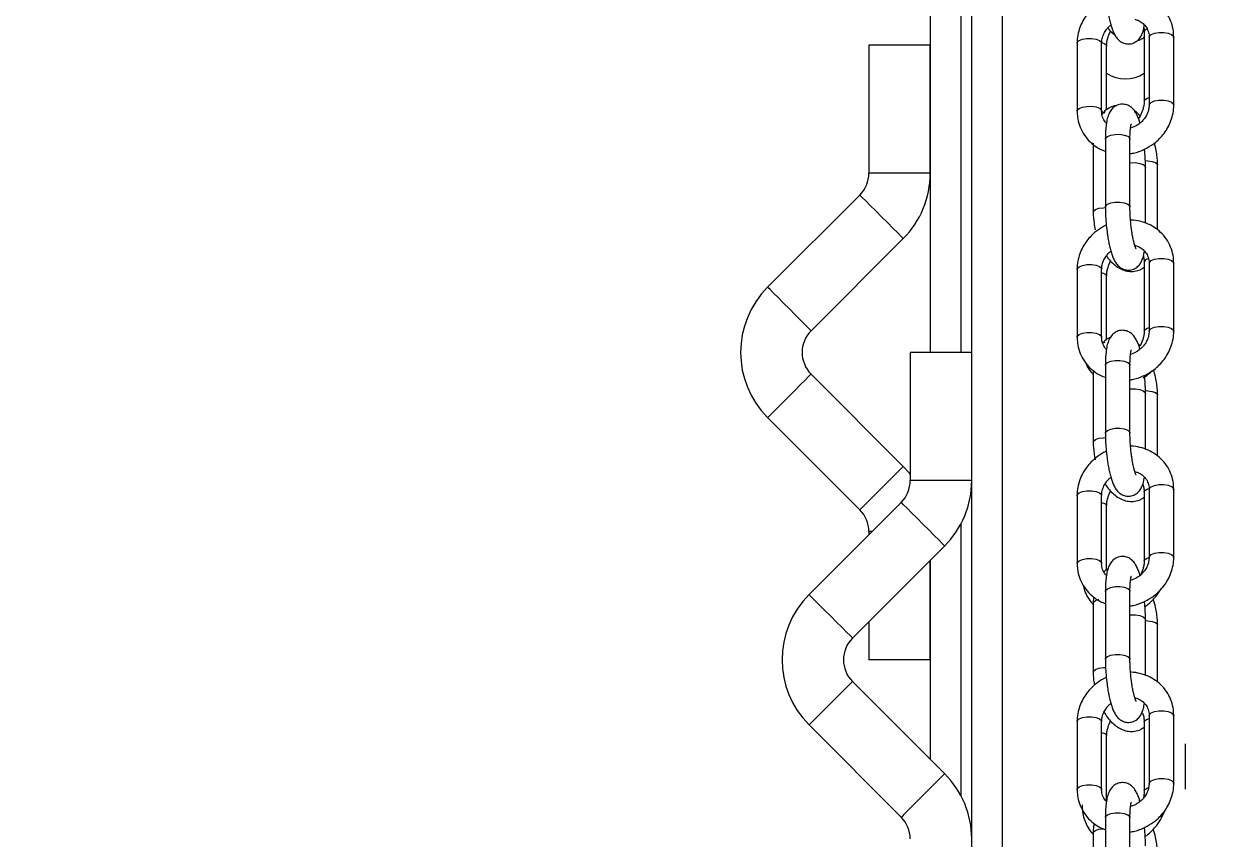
# Model space of a CAD drawing. Header units: millimetres. Extents: x -11024 to 8278, y -7837 to 5770.
# Drawn here: x -3608.6 to -3412.6, y 34 to 166.6 of the extents above; entities that cross this region are included whole.
import ezdxf

# ---------------------------------------------------------------- set-up
doc = ezdxf.new("R2010")
doc.units = ezdxf.units.MM
for name, color, linetype in [('DIKOM_ОБЪЕКТ', 7, 'Continuous'), ('DIKOM_РАЗМЕР_ЗОНА', 7, 'Continuous'), ('DIKOM_РАЗМЕР_ОБЪЕКТА', 7, 'Continuous')]:
    doc.layers.add(name, color=color, linetype=linetype)
doc.styles.add('style1', font='arial.ttf', dxfattribs={"width": 0.8})
doc.dimstyles.new('1-50', dxfattribs={"dimtxt": 300, "dimasz": 200, "dimexe": 100, "dimexo": 0, "dimgap": 100, "dimtad": 1, "dimtxsty": 'style1', "dimcen": 200, "dimclrd": 7, "dimclre": 7, "dimclrt": 7, "dimadec": 1, "dimazin": 2, "dimtfac": 1, "dimtmove": 0, "dimatfit": 2, "dimfxl": 0, "dimlwd": 25, "dimlwe": 18, "dimarcsym": 0})

# ---------------------------------------------------------------- blocks, each defined once
blk = doc.blocks.new('*D9')
at = {"layer": 'Defpoints', "color": 0, "transparency": 16777216}
for p in [(3740.68, 3707.51), (-8191.56, -3797.25), (-1076.12, -3797.25)]:
    blk.add_point(p, dxfattribs=at)
at = {"layer": 'DIKOM_РАЗМЕР_ОБЪЕКТА', "color": 7, "lineweight": 18, "transparency": 16777216}
for p, q in [((3740.68, 3707.51), (-8291.56, 3707.51)), ((-1076.12, -3797.25), (-8291.56, -3797.25))]:
    blk.add_line(p, q, dxfattribs=at)
at = {"layer": 'DIKOM_РАЗМЕР_ОБЪЕКТА', "color": 7, "lineweight": 25, "transparency": 16777216}
blk.add_line((-8191.56, 3507.51), (-8191.56, -3597.25), dxfattribs=at)
at = {"layer": 'DIKOM_РАЗМЕР_ОБЪЕКТА', "color": 7, "transparency": 16777216}
for points in [[(-8224.9, 3507.51), (-8158.23, 3507.51), (-8191.56, 3707.51)], [(-8224.9, -3597.25), (-8158.23, -3597.25), (-8191.56, -3797.25)]]:
    blk.add_solid(points, dxfattribs=at)
at = {"layer": 'DIKOM_РАЗМЕР_ОБЪЕКТА', "color": 7, "transparency": 16777216, "insert": (-8444.74, -44.87), "char_height": 300, "attachment_point": 5, "rotation": 90, "style": 'style1'}
blk.add_mtext('7500', dxfattribs=at)
blk = doc.blocks.new('*D11')
at = {"layer": 'Defpoints', "color": 0, "transparency": 16777216}
for p in [(3316.13, 5770.14), (-10574.15, -5797.25), (-1580.09, -5797.25)]:
    blk.add_point(p, dxfattribs=at)
at = {"layer": 'DIKOM_РАЗМЕР_ЗОНА', "color": 7, "lineweight": 18, "transparency": 16777216}
for p, q in [((3316.13, 5770.14), (-10674.15, 5770.14)), ((-1580.09, -5797.25), (-10674.15, -5797.25))]:
    blk.add_line(p, q, dxfattribs=at)
at = {"layer": 'DIKOM_РАЗМЕР_ЗОНА', "color": 7, "lineweight": 25, "transparency": 16777216}
blk.add_line((-10574.15, 5570.14), (-10574.15, -5597.25), dxfattribs=at)
at = {"layer": 'DIKOM_РАЗМЕР_ЗОНА', "color": 7, "transparency": 16777216}
for points in [[(-10607.49, 5570.14), (-10540.82, 5570.14), (-10574.15, 5770.14)], [(-10607.49, -5597.25), (-10540.82, -5597.25), (-10574.15, -5797.25)]]:
    blk.add_solid(points, dxfattribs=at)
at = {"layer": 'DIKOM_РАЗМЕР_ЗОНА', "color": 7, "transparency": 16777216, "insert": (-10827.33, -172.99), "char_height": 300, "attachment_point": 5, "rotation": 90, "style": 'style1'}
blk.add_mtext('11500', dxfattribs=at)

msp = doc.modelspace()

# ---------------------------------------------------------------- linework, layer by layer
at = {"layer": 'DIKOM_ОБЪЕКТ', "color": 7, "linetype": 'Continuous', "lineweight": 15}
for p, q in [((-3456.184, 113.171), (-3456.184, 1863.171)), ((-3454.452, -1736.829), (-3454.452, 1463.171)), ((-3449.452, -1736.829), (-3449.452, 1463.171)), ((-3461.184, 113.171), (-3461.184, 521.349)), ((-3426.399, 165.301), (-3426.399, 154.078)), ((-3471.19, 163.171), (-3471.19, 142.313)), ((-3466.19, 163.171), (-3471.19, 163.171)), ((-3461.19, 163.171), (-3466.19, 163.171)), ((-3461.19, 142.313), (-3461.19, 163.171)), ((-3437.318, 163.471), (-3437.318, 152.436)), ((-3433.318, 152.436), (-3433.318, 163.471)), ((-3432.505, 152.639), (-3432.505, 163.012)), ((-3425.586, 164.461), (-3425.586, 153.425)), ((-3421.63, 164.626), (-3421.585, 164.461)), ((-3421.585, 153.425), (-3421.585, 164.461)), ((-3433.362, 152.601), (-3433.318, 152.438)), ((-3433.298, 152.353), (-3432.821, 152.17)), ((-3427.066, 151.614), (-3427.335, 151.228)), ((-3427.822, 149.952), (-3428.62, 149.636)), ((-3434.935, 147.277), (-3434.687, 147.026)), ((-3434.687, 147.238), (-3434.687, 136.015)), ((-3432.712, 147.877), (-3432.712, 136.841)), ((-3428.712, 136.841), (-3428.712, 147.877)), ((-3426.191, 134.203), (-3426.191, 143.27)), ((-3424.217, 133.089), (-3424.217, 143.662)), ((-3466.19, 142.313), (-3471.19, 142.313)), ((-3461.19, 142.313), (-3466.19, 142.313)), ((-3472.654, 138.777), (-3487.654, 123.777)), ((-3432.556, 133.863), (-3433.001, 133.667)), ((-3480.583, 116.706), (-3465.583, 131.706)), ((-3426.399, 127.889), (-3426.399, 116.666)), ((-3425.586, 127.675), (-3425.586, 116.639)), ((-3421.63, 127.84), (-3421.585, 127.675)), ((-3421.585, 116.639), (-3421.585, 127.675)), ((-3437.318, 126.685), (-3437.318, 115.649)), ((-3433.318, 115.649), (-3433.318, 126.685)), ((-3432.505, 115.227), (-3432.505, 125.6)), ((-3433.362, 115.814), (-3433.318, 115.651)), ((-3433.197, 114.912), (-3432.821, 114.758)), ((-3464.457, 113.171), (-3464.457, 92.313)), ((-3459.458, 113.171), (-3464.457, 113.171)), ((-3454.458, 113.171), (-3459.458, 113.171)), ((-3454.458, 92.313), (-3454.458, 113.171)), ((-3427.822, 113.166), (-3428.62, 112.849)), ((-3434.687, 109.827), (-3434.687, 98.603)), ((-3434.668, 110.218), (-3434.686, 109.827)), ((-3432.712, 111.09), (-3432.712, 100.054)), ((-3428.712, 100.054), (-3428.712, 111.09)), ((-3465.583, 94.635), (-3480.583, 109.635)), ((-3426.191, 97.416), (-3426.191, 106.483)), ((-3424.217, 96.303), (-3424.217, 106.25)), ((-3487.654, 102.564), (-3472.654, 87.564)), ((-3432.556, 97.077), (-3433.001, 96.88)), ((-3459.458, 92.313), (-3464.457, 92.313)), ((-3454.458, 92.313), (-3459.458, 92.313)), ((-3426.399, 90.477), (-3426.399, 79.254)), ((-3425.586, 90.888), (-3425.586, 79.852)), ((-3421.63, 91.053), (-3421.585, 90.888)), ((-3421.585, 79.852), (-3421.585, 90.888)), ((-3465.922, 88.777), (-3480.922, 73.777)), ((-3437.318, 89.898), (-3437.318, 78.862)), ((-3433.318, 78.862), (-3433.318, 89.898)), ((-3432.505, 77.815), (-3432.505, 88.188)), ((-3456.184, 41.015), (-3456.184, 85.326)), ((-3471.19, 84.028), (-3471.19, 83.51)), ((-3470.671, 84.028), (-3471.19, 84.028)), ((-3473.851, 66.706), (-3458.851, 81.706)), ((-3461.19, 63.171), (-3461.19, 79.367)), ((-3461.184, 46.968), (-3461.184, 79.373)), ((-3433.362, 79.027), (-3433.318, 78.865)), ((-3427.822, 76.379), (-3428.62, 76.062)), ((-3434.64, 73.407), (-3434.686, 72.415)), ((-3432.712, 74.303), (-3432.712, 63.267)), ((-3428.712, 63.267), (-3428.712, 74.303)), ((-3434.687, 72.415), (-3434.687, 61.191)), ((-3471.19, 69.367), (-3471.19, 63.171)), ((-3426.191, 60.63), (-3426.191, 69.696)), ((-3424.217, 59.516), (-3424.217, 68.838)), ((-3466.19, 63.171), (-3471.19, 63.171)), ((-3461.19, 63.171), (-3466.19, 63.171)), ((-3458.851, 44.635), (-3473.851, 59.635)), ((-3432.556, 60.29), (-3433.001, 60.094)), ((-3437.318, 53.111), (-3437.318, 42.075)), ((-3433.318, 42.075), (-3433.318, 53.111)), ((-3426.399, 53.065), (-3426.399, 41.842)), ((-3425.586, 54.101), (-3425.586, 43.065)), ((-3421.63, 54.266), (-3421.585, 54.101)), ((-3421.585, 43.065), (-3421.585, 54.101)), ((-3480.922, 52.564), (-3465.922, 37.564)), ((-3432.505, 40.403), (-3432.505, 50.776)), ((-3419.673, 42.133), (-3419.673, 49.512)), ((-3433.362, 42.24), (-3433.318, 42.078)), ((-3432.479, 40.42), (-3432.707, 40.273)), ((-3427.822, 39.592), (-3428.62, 39.276)), ((-3432.712, 37.517), (-3432.712, 26.481)), ((-3428.712, 26.481), (-3428.712, 37.517)), ((-3423.565, 37.443), (-3423.011, 38.694)), ((-3433.765, 35.599), (-3433.131, 35.693)), ((-3434.687, 35.003), (-3434.687, 23.779))]:
    msp.add_line(p, q, dxfattribs=at)
at = {"layer": 'DIKOM_ОБЪЕКТ', "color": 7, "linetype": 'Continuous', "lineweight": 15, "flags": 128}
for points in [[(-3425.586, 164.461), (-3425.553, 164.603), (-3425.265, 164.888), (-3424.722, 165.108), (-3424.006, 165.229), (-3423.226, 165.234), (-3422.5, 165.121), (-3421.94, 164.908), (-3421.63, 164.626)], [(-3437.318, 163.471), (-3437.285, 163.613), (-3436.998, 163.898), (-3436.454, 164.118), (-3435.738, 164.239), (-3434.958, 164.244), (-3434.232, 164.131), (-3433.672, 163.918), (-3433.362, 163.636), (-3433.318, 163.471)], [(-3433.292, 163.574), (-3432.821, 163.393), (-3432.536, 163.136), (-3432.505, 163.018)], [(-3437.318, 152.437), (-3437.285, 152.577), (-3436.998, 152.862), (-3436.454, 153.082), (-3435.738, 153.203), (-3434.958, 153.208), (-3434.232, 153.095), (-3433.672, 152.882), (-3433.362, 152.601)], [(-3426.399, 154.072), (-3426.352, 154.229), (-3426.04, 154.482), (-3425.586, 154.647)], [(-3425.586, 153.423), (-3425.553, 153.567), (-3425.265, 153.852), (-3424.722, 154.072), (-3424.006, 154.193), (-3423.226, 154.198), (-3422.5, 154.085), (-3421.94, 153.872), (-3421.63, 153.59), (-3421.585, 153.424)], [(-3432.712, 147.877), (-3432.679, 148.018), (-3432.392, 148.303), (-3431.849, 148.523), (-3431.132, 148.645)], [(-3431.132, 148.645), (-3430.352, 148.649), (-3429.627, 148.536), (-3429.066, 148.323), (-3428.757, 148.042), (-3428.712, 147.877)], [(-3428.712, 144.028), (-3428.612, 144.037), (-3427.831, 144.042), (-3427.106, 143.929), (-3426.545, 143.716), (-3426.236, 143.435), (-3426.191, 143.275)], [(-3426.212, 144.37), (-3425.788, 144.354), (-3425.073, 144.243), (-3424.532, 144.044), (-3424.248, 143.787), (-3424.217, 143.663)], [(-3469.118, 135.242), (-3470.073, 136.196), (-3470.956, 137.079), (-3471.702, 137.826), (-3472.258, 138.381), (-3472.58, 138.703), (-3472.654, 138.777)], [(-3432.712, 136.836), (-3432.679, 136.982), (-3432.392, 137.267), (-3431.849, 137.487), (-3431.132, 137.609), (-3430.352, 137.613), (-3429.627, 137.5), (-3429.066, 137.287), (-3428.757, 137.006), (-3428.712, 136.835)], [(-3465.583, 131.706), (-3465.657, 131.78), (-3465.979, 132.103), (-3466.535, 132.658), (-3467.282, 133.405), (-3468.165, 134.288), (-3469.118, 135.242)], [(-3434.687, 136.014), (-3434.64, 136.167), (-3434.328, 136.42), (-3433.765, 136.611), (-3433.039, 136.712), (-3432.708, 136.723)], [(-3437.318, 126.685), (-3437.285, 126.826), (-3436.998, 127.111), (-3436.454, 127.331), (-3435.738, 127.453), (-3434.958, 127.457), (-3434.232, 127.344), (-3433.672, 127.131), (-3433.362, 126.85), (-3433.318, 126.685)], [(-3425.586, 127.675), (-3425.553, 127.816), (-3425.265, 128.101), (-3424.722, 128.321), (-3424.006, 128.443), (-3423.226, 128.447), (-3422.5, 128.334), (-3421.94, 128.121), (-3421.63, 127.84)], [(-3433.318, 126.169), (-3432.821, 125.981), (-3432.536, 125.724), (-3432.505, 125.606)], [(-3484.119, 120.242), (-3485.072, 121.196), (-3485.956, 122.079), (-3486.702, 122.826), (-3487.258, 123.381), (-3487.58, 123.703), (-3487.654, 123.777)], [(-3480.583, 116.706), (-3480.657, 116.78), (-3480.979, 117.103), (-3481.535, 117.658), (-3482.282, 118.405), (-3483.165, 119.288), (-3484.119, 120.242)], [(-3437.318, 115.65), (-3437.285, 115.79), (-3436.998, 116.075), (-3436.454, 116.295), (-3435.738, 116.417), (-3434.958, 116.421), (-3434.232, 116.308), (-3433.672, 116.095), (-3433.362, 115.814)], [(-3426.399, 116.66), (-3426.352, 116.817), (-3426.04, 117.07), (-3425.586, 117.235)], [(-3425.586, 116.636), (-3425.553, 116.78), (-3425.265, 117.065), (-3424.722, 117.285), (-3424.006, 117.407), (-3423.226, 117.411), (-3422.5, 117.298), (-3421.94, 117.085), (-3421.63, 116.804), (-3421.585, 116.637)], [(-3432.712, 111.09), (-3432.679, 111.231), (-3432.392, 111.516), (-3431.849, 111.736), (-3431.132, 111.858)], [(-3431.132, 111.858), (-3430.352, 111.863), (-3429.627, 111.75), (-3429.066, 111.536), (-3428.757, 111.255), (-3428.712, 111.09)], [(-3434.687, 109.827), (-3434.64, 109.978), (-3434.539, 110.094)], [(-3480.583, 109.635), (-3480.657, 109.561), (-3480.979, 109.239), (-3481.535, 108.683), (-3482.282, 107.937), (-3483.165, 107.053), (-3484.119, 106.1)], [(-3484.119, 106.1), (-3485.072, 105.146), (-3485.956, 104.263), (-3486.702, 103.516), (-3487.258, 102.96), (-3487.58, 102.638), (-3487.654, 102.564)], [(-3428.712, 107.241), (-3428.612, 107.251), (-3427.831, 107.255), (-3427.106, 107.142), (-3426.545, 106.929), (-3426.236, 106.648), (-3426.191, 106.488)], [(-3426.194, 106.958), (-3425.788, 106.942), (-3425.073, 106.831), (-3424.532, 106.632), (-3424.248, 106.375), (-3424.217, 106.251)], [(-3432.712, 100.049), (-3432.679, 100.195), (-3432.392, 100.48), (-3431.849, 100.7), (-3431.132, 100.822), (-3430.352, 100.827), (-3429.627, 100.714), (-3429.066, 100.5), (-3428.757, 100.219), (-3428.712, 100.048)], [(-3434.687, 98.603), (-3434.64, 98.755), (-3434.328, 99.008), (-3433.765, 99.199), (-3433.039, 99.3), (-3432.697, 99.311)], [(-3465.583, 94.635), (-3465.657, 94.561), (-3465.979, 94.239), (-3466.535, 93.683), (-3467.282, 92.937), (-3468.165, 92.054), (-3469.118, 91.1)], [(-3464.457, 93.375), (-3464.595, 93.544), (-3465.583, 94.635)], [(-3469.118, 91.1), (-3470.073, 90.146), (-3470.956, 89.263), (-3471.702, 88.516), (-3472.258, 87.96), (-3472.58, 87.638), (-3472.654, 87.564)], [(-3437.318, 89.898), (-3437.285, 90.039), (-3436.998, 90.324), (-3436.454, 90.544), (-3435.738, 90.666), (-3434.958, 90.671), (-3434.232, 90.558), (-3433.672, 90.344), (-3433.362, 90.063), (-3433.318, 89.898)], [(-3426.399, 90.477), (-3426.352, 90.629), (-3426.04, 90.882), (-3425.688, 91.018)], [(-3425.586, 90.888), (-3425.553, 91.03), (-3425.265, 91.314), (-3424.722, 91.534), (-3424.006, 91.656), (-3423.226, 91.661), (-3422.5, 91.548), (-3421.94, 91.334), (-3421.63, 91.053)], [(-3462.386, 85.242), (-3463.34, 86.196), (-3464.224, 87.079), (-3464.97, 87.826), (-3465.525, 88.381), (-3465.848, 88.703), (-3465.922, 88.777)], [(-3433.318, 88.757), (-3432.821, 88.569), (-3432.536, 88.312), (-3432.505, 88.194)], [(-3458.851, 81.706), (-3458.925, 81.78), (-3459.247, 82.103), (-3459.802, 82.658), (-3460.55, 83.405), (-3461.433, 84.288), (-3462.386, 85.242)], [(-3425.586, 79.85), (-3425.553, 79.993), (-3425.265, 80.278), (-3424.722, 80.498), (-3424.006, 80.62), (-3423.226, 80.625), (-3422.5, 80.512), (-3421.94, 80.298), (-3421.63, 80.017), (-3421.585, 79.85)], [(-3437.318, 78.864), (-3437.285, 79.004), (-3436.998, 79.288), (-3436.454, 79.508), (-3435.738, 79.63), (-3434.958, 79.635), (-3434.232, 79.522), (-3433.672, 79.308), (-3433.362, 79.027)], [(-3426.399, 79.248), (-3426.352, 79.405), (-3426.04, 79.658), (-3425.627, 79.812)], [(-3432.712, 74.303), (-3432.679, 74.445), (-3432.392, 74.73), (-3431.849, 74.95), (-3431.132, 75.071)], [(-3431.132, 75.071), (-3430.352, 75.076), (-3429.627, 74.963), (-3429.066, 74.75), (-3428.757, 74.468), (-3428.712, 74.303)], [(-3477.386, 70.242), (-3478.34, 71.196), (-3479.224, 72.079), (-3479.97, 72.826), (-3480.526, 73.381), (-3480.848, 73.703), (-3480.922, 73.777)], [(-3434.687, 72.415), (-3434.64, 72.566), (-3434.328, 72.819), (-3433.765, 73.011)], [(-3473.851, 66.706), (-3473.925, 66.78), (-3474.247, 67.103), (-3474.803, 67.658), (-3475.55, 68.405), (-3476.433, 69.288), (-3477.386, 70.242)], [(-3428.712, 70.454), (-3428.612, 70.464), (-3427.831, 70.469), (-3427.106, 70.356), (-3426.545, 70.142), (-3426.236, 69.861), (-3426.191, 69.701)], [(-3426.191, 69.546), (-3425.788, 69.53), (-3425.073, 69.419), (-3424.532, 69.22), (-3424.248, 68.963), (-3424.217, 68.839)], [(-3432.712, 63.262), (-3432.679, 63.409), (-3432.392, 63.694), (-3431.849, 63.914), (-3431.132, 64.035), (-3430.352, 64.04), (-3429.627, 63.927), (-3429.066, 63.714), (-3428.757, 63.432), (-3428.712, 63.261)], [(-3434.687, 61.191), (-3434.64, 61.343), (-3434.328, 61.596), (-3433.765, 61.787), (-3433.039, 61.888), (-3432.673, 61.899)], [(-3473.851, 59.635), (-3473.925, 59.561), (-3474.247, 59.239), (-3474.803, 58.683), (-3475.55, 57.937), (-3476.433, 57.053), (-3477.386, 56.1)], [(-3477.386, 56.1), (-3478.34, 55.146), (-3479.224, 54.263), (-3479.97, 53.516), (-3480.526, 52.96), (-3480.848, 52.638), (-3480.922, 52.564)], [(-3437.318, 53.111), (-3437.285, 53.253), (-3436.998, 53.538), (-3436.454, 53.758), (-3435.738, 53.879), (-3434.958, 53.884), (-3434.232, 53.771), (-3433.672, 53.558), (-3433.362, 53.276), (-3433.318, 53.111)], [(-3426.399, 53.065), (-3426.352, 53.217), (-3426.04, 53.47), (-3425.586, 53.635)], [(-3425.586, 54.101), (-3425.553, 54.243), (-3425.265, 54.528), (-3424.722, 54.748), (-3424.006, 54.869), (-3423.226, 54.874), (-3422.5, 54.761), (-3421.94, 54.548), (-3421.63, 54.266)], [(-3433.318, 51.345), (-3432.821, 51.157), (-3432.536, 50.9), (-3432.505, 50.782)], [(-3458.851, 44.635), (-3458.925, 44.561), (-3459.247, 44.239), (-3459.802, 43.683), (-3460.55, 42.937), (-3461.433, 42.053), (-3462.386, 41.1)], [(-3425.586, 43.063), (-3425.553, 43.207), (-3425.265, 43.492), (-3424.722, 43.712), (-3424.006, 43.833), (-3423.226, 43.838), (-3422.5, 43.725), (-3421.94, 43.512), (-3421.63, 43.23), (-3421.585, 43.064)], [(-3437.318, 42.077), (-3437.285, 42.217), (-3436.998, 42.502), (-3436.454, 42.722), (-3435.738, 42.843), (-3434.958, 42.848), (-3434.232, 42.735), (-3433.672, 42.522), (-3433.362, 42.24)], [(-3426.399, 41.836), (-3426.352, 41.993), (-3426.04, 42.246), (-3425.692, 42.382)], [(-3462.386, 41.1), (-3463.34, 40.146), (-3464.224, 39.263), (-3464.97, 38.516), (-3465.525, 37.96), (-3465.848, 37.638), (-3465.922, 37.564)], [(-3432.712, 37.517), (-3432.679, 37.658), (-3432.392, 37.943), (-3431.849, 38.163), (-3431.132, 38.285)], [(-3431.132, 38.285), (-3430.352, 38.289), (-3429.627, 38.176), (-3429.066, 37.963), (-3428.757, 37.682), (-3428.712, 37.517)], [(-3434.687, 35.003), (-3434.64, 35.154), (-3434.328, 35.407), (-3433.765, 35.599)]]:
    msp.add_lwpolyline(points, dxfattribs=at)
at = {"layer": 'DIKOM_ОБЪЕКТ', "color": 7, "linetype": 'Continuous', "lineweight": 15}
for centre, radius, start, end in [((-3425.749, 165.104), 0.679, 104.39796, 163.09272), ((-3429.452, 163.171), 5.5, 236.28212, 303.71791), ((-3476.19, 142.313), 5, 315, 0), ((-3476.19, 142.313), 15, 315, 0), ((-3425.652, 127.633), 0.789, 95.3616, 161.03351), ((-3477.048, 113.171), 15, 135, 225), ((-3477.048, 113.171), 5, 135, 225), ((-3469.458, 92.313), 5, 315, 0), ((-3469.458, 92.313), 15, 315, 0), ((-3476.19, 84.029), 5, 0, 45), ((-3470.315, 63.171), 15, 135, 225), ((-3470.315, 63.171), 5, 135, 225), ((-3469.458, 34.029), 15, 0, 45), ((-3469.458, 34.029), 5, 0, 45)]:
    msp.add_arc(centre, radius, start, end, dxfattribs=at)
for points, knots in [([(-3432.6, 171.058), (-3432.551, 170.558), (-3432.483, 169.861), (-3432.345, 168.885), (-3432.215, 168.112), (-3432.043, 167.272), (-3431.846, 166.491), (-3431.622, 165.774), (-3431.361, 165.121), (-3431.041, 164.531), (-3430.609, 163.995), (-3430.019, 163.565), (-3429.296, 163.323), (-3428.465, 163.345), (-3427.693, 163.684), (-3427.113, 164.245), (-3426.734, 164.912), (-3426.501, 165.601), (-3426.409, 166.169), (-3426.366, 166.434)], [0, 0, 0, 0, 0.0879977, 0.1224303, 0.1786341, 0.2348391, 0.2933641, 0.3526819, 0.4131257, 0.4765369, 0.5359745, 0.5846895, 0.6342569, 0.6869887, 0.7442799, 0.7980937, 0.8583051, 0.9339601, 1, 1, 1, 1]), ([(-3421.61, 164.461), (-3421.613, 164.786), (-3421.621, 165.572), (-3421.938, 166.797), (-3422.539, 168.095), (-3423.415, 169.245), (-3424.504, 170.184), (-3425.732, 170.885), (-3427.068, 171.317), (-3428.049, 171.507), (-3428.568, 171.491), (-3428.62, 171.49)], [0, 0, 0, 0, 0.08852304, 0.21395955, 0.34439968, 0.48096997, 0.6088335, 0.73639018, 0.86286644, 0.98621491, 1, 1, 1, 1]), ([(-3433.001, 170.454), (-3433.457, 170.174), (-3434.102, 169.777), (-3434.937, 169.03), (-3435.592, 168.32), (-3436.249, 167.378), (-3436.792, 166.302), (-3437.159, 165.103), (-3437.335, 164.138), (-3437.301, 163.591), (-3437.293, 163.472)], [0, 0, 0, 0, 0.1826035, 0.2584526, 0.3839915, 0.514895, 0.6557635, 0.8035173, 0.9571772, 1, 1, 1, 1]), ([(-3427.922, 167.362), (-3427.744, 167.312), (-3427.3, 167.189), (-3426.692, 166.808), (-3426.108, 166.231), (-3425.728, 165.476), (-3425.557, 164.856), (-3425.595, 164.503), (-3425.599, 164.463)], [0, 0, 0, 0, 0.1251212, 0.3120697, 0.5169514, 0.7472212, 0.9711562, 1, 1, 1, 1]), ([(-3433.304, 163.47), (-3433.294, 163.718), (-3433.272, 164.23), (-3432.992, 164.991), (-3432.6, 165.633), (-3432.208, 166.106), (-3431.933, 166.333), (-3431.818, 166.428)], [0, 0, 0, 0, 0.2393857, 0.4939952, 0.7122347, 0.879425, 1, 1, 1, 1]), ([(-3432.491, 163.018), (-3432.496, 163.074), (-3432.515, 163.329), (-3432.44, 163.814), (-3432.264, 164.591), (-3432.005, 165.129), (-3431.838, 165.475)], [0, 0, 0, 0, 0.0743654, 0.3393346, 0.5753936, 1, 1, 1, 1]), ([(-3432.3, 165.965), (-3432.267, 165.918), (-3432.031, 165.583), (-3431.66, 165.184), (-3431.288, 164.901), (-3431.171, 164.812)], [0, 0, 0, 0, 0.10214794, 0.71823261, 1, 1, 1, 1]), ([(-3426.454, 165.958), (-3426.453, 165.954), (-3426.402, 165.767), (-3426.407, 165.529), (-3426.412, 165.295)], [0, 0, 0, 0, 0.0188819, 1, 1, 1, 1]), ([(-3427.504, 163.922), (-3427.319, 163.965), (-3426.912, 164.06), (-3426.58, 164.312), (-3426.399, 164.45)], [0, 0, 0, 0, 0.454669, 1, 1, 1, 1]), ([(-3430.873, 153.304), (-3430.898, 153.304), (-3431.268, 153.304), (-3431.951, 153.029), (-3432.741, 152.564), (-3433.103, 152.126), (-3433.247, 151.95)], [0, 0, 0, 0, 0.0266292, 0.394731, 0.7574137, 1, 1, 1, 1]), ([(-3427.085, 150.469), (-3427.15, 150.686), (-3427.29, 151.151), (-3427.543, 151.774), (-3427.862, 152.367), (-3428.293, 152.902), (-3428.885, 153.332), (-3429.607, 153.574), (-3430.438, 153.551), (-3431.21, 153.213), (-3431.791, 152.652), (-3432.171, 151.987), (-3432.418, 151.225), (-3432.585, 150.308), (-3432.678, 149.294), (-3432.711, 148.475), (-3432.71, 148.003), (-3432.709, 147.872)], [0, 0, 0, 0, 0.0596863, 0.1281255, 0.1999193, 0.2671955, 0.322352, 0.3784642, 0.4381804, 0.5030199, 0.5639807, 0.6321565, 0.7177841, 0.8128469, 0.8999134, 0.9722493, 1, 1, 1, 1]), ([(-3425.599, 153.427), (-3425.61, 153.179), (-3425.632, 152.666), (-3425.912, 151.907), (-3426.301, 151.262), (-3426.756, 150.733), (-3427.249, 150.297), (-3427.637, 150.064), (-3427.822, 149.952)], [0, 0, 0, 0, 0.1926444, 0.3976087, 0.5733152, 0.7079058, 0.8605759, 1, 1, 1, 1]), ([(-3426.412, 154.07), (-3426.408, 154.015), (-3426.388, 153.76), (-3426.463, 153.275), (-3426.64, 152.498), (-3426.899, 151.96), (-3427.066, 151.614)], [0, 0, 0, 0, 0.0740352, 0.3391397, 0.5752418, 1, 1, 1, 1]), ([(-3425.902, 146.443), (-3425.446, 146.723), (-3424.801, 147.12), (-3423.967, 147.867), (-3423.311, 148.577), (-3422.655, 149.519), (-3422.111, 150.595), (-3421.744, 151.794), (-3421.569, 152.759), (-3421.603, 153.306), (-3421.61, 153.425)], [0, 0, 0, 0, 0.1825912, 0.2584391, 0.3840226, 0.5149021, 0.6557684, 0.8035073, 0.9571649, 1, 1, 1, 1]), ([(-3437.293, 152.436), (-3437.29, 152.111), (-3437.282, 151.325), (-3436.965, 150.1), (-3436.364, 148.802), (-3435.489, 147.649), (-3434.395, 146.722), (-3433.457, 146.142), (-3432.859, 145.953), (-3432.712, 145.907)], [0, 0, 0, 0, 0.1138409, 0.2751527, 0.4428992, 0.6185596, 0.7829542, 0.9469862, 1, 1, 1, 1]), ([(-3432.538, 150.463), (-3432.607, 150.528), (-3432.896, 150.802), (-3433.166, 151.427), (-3433.347, 152.041), (-3433.309, 152.394), (-3433.304, 152.434)], [0, 0, 0, 0, 0.1293798, 0.5442258, 0.9478851, 1, 1, 1, 1]), ([(-3427.053, 151.643), (-3427.162, 151.768), (-3427.442, 152.089), (-3427.771, 152.324), (-3427.973, 152.468)], [0, 0, 0, 0, 0.3861862, 1, 1, 1, 1]), ([(-3428.709, 147.87), (-3428.71, 147.98), (-3428.712, 148.339), (-3428.689, 148.887), (-3428.647, 149.477), (-3428.584, 149.942), (-3428.526, 150.238), (-3428.478, 150.38), (-3428.486, 150.362), (-3428.488, 150.358)], [0, 0, 0, 0, 0.0828359, 0.2715013, 0.4610097, 0.6422647, 0.8099391, 0.9603857, 1, 1, 1, 1]), ([(-3424.217, 143.662), (-3424.217, 143.666), (-3424.206, 143.938), (-3424.242, 144.538), (-3424.342, 145.502), (-3424.496, 146.426), (-3424.674, 147.005), (-3424.741, 147.226)], [0, 0, 0, 0, 0.0033997, 0.2381806, 0.5016343, 0.8105244, 1, 1, 1, 1]), ([(-3428.712, 145.502), (-3428.528, 145.529), (-3428.035, 145.6), (-3427.076, 145.877), (-3426.347, 146.229), (-3425.902, 146.443)], [0, 0, 0, 0, 0.1880809, 0.5045153, 1, 1, 1, 1]), ([(-3426.194, 143.274), (-3426.194, 143.406), (-3426.192, 143.799), (-3426.221, 144.654), (-3426.267, 145.529), (-3426.332, 146.111), (-3426.348, 146.247)], [0, 0, 0, 0, 0.1403083, 0.4190234, 0.8643393, 1, 1, 1, 1]), ([(-3434.686, 136.016), (-3434.687, 136.012), (-3434.697, 135.738), (-3434.659, 135.14), (-3434.569, 134.173), (-3434.429, 133.487), (-3434.353, 133.116)], [0, 0, 0, 0, 0.0043826, 0.2939661, 0.6189359, 1, 1, 1, 1]), ([(-3432.709, 136.836), (-3432.71, 136.704), (-3432.711, 136.311), (-3432.685, 135.456), (-3432.632, 134.722), (-3432.6, 134.271)], [0, 0, 0, 0, 0.16232655, 0.48483075, 1, 1, 1, 1]), ([(-3428.614, 134.608), (-3428.645, 135.046), (-3428.689, 135.656), (-3428.71, 136.395), (-3428.709, 136.692), (-3428.709, 136.834)], [0, 0, 0, 0, 0.5711599, 0.7947963, 1, 1, 1, 1]), ([(-3433.001, 133.667), (-3433.457, 133.387), (-3434.102, 132.99), (-3434.937, 132.244), (-3435.592, 131.533), (-3436.249, 130.591), (-3436.792, 129.515), (-3437.16, 128.316), (-3437.335, 127.351), (-3437.301, 126.805), (-3437.293, 126.686)], [0, 0, 0, 0, 0.1825974, 0.2584471, 0.383987, 0.5148916, 0.6557732, 0.8035156, 0.9571769, 1, 1, 1, 1]), ([(-3432.6, 134.271), (-3432.551, 133.771), (-3432.483, 133.074), (-3432.345, 132.099), (-3432.215, 131.326), (-3432.043, 130.486), (-3431.846, 129.704), (-3431.622, 128.988), (-3431.361, 128.335), (-3431.041, 127.744), (-3430.609, 127.208), (-3430.019, 126.778), (-3429.296, 126.536), (-3428.465, 126.559), (-3427.693, 126.897), (-3427.113, 127.458), (-3426.734, 128.125), (-3426.501, 128.814), (-3426.409, 129.382), (-3426.366, 129.647)], [0, 0, 0, 0, 0.0879978, 0.1224305, 0.1786343, 0.2348528, 0.2933615, 0.3526793, 0.4131232, 0.4765385, 0.5359724, 0.5846875, 0.6342568, 0.6869888, 0.7442801, 0.7980902, 0.8583255, 0.9339553, 1, 1, 1, 1]), ([(-3421.61, 127.674), (-3421.613, 127.999), (-3421.621, 128.785), (-3421.938, 130.01), (-3422.539, 131.308), (-3423.415, 132.459), (-3424.504, 133.398), (-3425.732, 134.098), (-3427.068, 134.53), (-3428.049, 134.72), (-3428.568, 134.705), (-3428.62, 134.703)], [0, 0, 0, 0, 0.08852332, 0.21396023, 0.34440076, 0.48097149, 0.60883541, 0.73638761, 0.86286746, 0.98621486, 1, 1, 1, 1]), ([(-3427.696, 129.975), (-3427.694, 129.972), (-3427.671, 129.943), (-3427.752, 130.074), (-3427.857, 130.357), (-3428.016, 130.861), (-3428.177, 131.526), (-3428.319, 132.264), (-3428.432, 132.98), (-3428.533, 133.745), (-3428.586, 134.307), (-3428.614, 134.608)], [0, 0, 0, 0, 0.0096498, 0.116301, 0.2300425, 0.3520139, 0.5109192, 0.6414407, 0.744899, 0.8635201, 1, 1, 1, 1]), ([(-3433.304, 126.683), (-3433.294, 126.931), (-3433.272, 127.443), (-3432.993, 128.204), (-3432.6, 128.846), (-3432.208, 129.32), (-3431.933, 129.546), (-3431.818, 129.641)], [0, 0, 0, 0, 0.2393797, 0.4940097, 0.7122437, 0.8794299, 1, 1, 1, 1]), ([(-3427.922, 130.575), (-3427.744, 130.526), (-3427.3, 130.402), (-3426.692, 130.021), (-3426.108, 129.445), (-3425.728, 128.689), (-3425.557, 128.07), (-3425.595, 127.717), (-3425.599, 127.676)], [0, 0, 0, 0, 0.1251282, 0.3120676, 0.5169503, 0.7472213, 0.971176, 1, 1, 1, 1]), ([(-3432.544, 128.895), (-3432.431, 128.73), (-3432.119, 128.275), (-3431.522, 127.648), (-3430.753, 127.028), (-3429.887, 126.575), (-3428.939, 126.323), (-3427.935, 126.333), (-3427.045, 126.574), (-3426.582, 126.907), (-3426.399, 127.038)], [0, 0, 0, 0, 0.0753539, 0.2087032, 0.3456971, 0.4834374, 0.6204158, 0.7588216, 0.9046751, 1, 1, 1, 1]), ([(-3432.491, 125.606), (-3432.496, 125.662), (-3432.515, 125.916), (-3432.44, 126.402), (-3432.264, 127.179), (-3432.005, 127.717), (-3431.838, 128.063)], [0, 0, 0, 0, 0.074458, 0.339351, 0.5754041, 1, 1, 1, 1]), ([(-3426.53, 128.814), (-3426.5, 128.724), (-3426.412, 128.456), (-3426.412, 128.111), (-3426.412, 127.883)], [0, 0, 0, 0, 0.3358535, 1, 1, 1, 1]), ([(-3437.293, 115.65), (-3437.29, 115.324), (-3437.282, 114.538), (-3436.965, 113.313), (-3436.364, 112.016), (-3435.489, 110.862), (-3434.395, 109.936), (-3433.457, 109.356), (-3432.859, 109.167), (-3432.712, 109.12)], [0, 0, 0, 0, 0.1138409, 0.2751527, 0.4428992, 0.6185596, 0.7829542, 0.9469862, 1, 1, 1, 1]), ([(-3432.538, 113.677), (-3432.607, 113.742), (-3432.896, 114.015), (-3433.166, 114.641), (-3433.347, 115.254), (-3433.309, 115.607), (-3433.304, 115.647)], [0, 0, 0, 0, 0.1293798, 0.5442258, 0.9478851, 1, 1, 1, 1]), ([(-3427.085, 113.682), (-3427.15, 113.899), (-3427.29, 114.364), (-3427.543, 114.987), (-3427.862, 115.58), (-3428.293, 116.115), (-3428.885, 116.545), (-3429.607, 116.788), (-3430.438, 116.765), (-3431.21, 116.426), (-3431.791, 115.865), (-3432.171, 115.2), (-3432.418, 114.439), (-3432.585, 113.521), (-3432.678, 112.507), (-3432.711, 111.688), (-3432.71, 111.216), (-3432.709, 111.085)], [0, 0, 0, 0, 0.0596859, 0.1281197, 0.1999176, 0.2671934, 0.3223496, 0.3784614, 0.4381773, 0.5030164, 0.5639768, 0.6321522, 0.7177792, 0.8128469, 0.8999067, 0.9722421, 1, 1, 1, 1]), ([(-3425.599, 116.64), (-3425.61, 116.392), (-3425.632, 115.88), (-3425.912, 115.12), (-3426.301, 114.475), (-3426.756, 113.946), (-3427.249, 113.51), (-3427.637, 113.277), (-3427.822, 113.166)], [0, 0, 0, 0, 0.1926444, 0.3976087, 0.5733152, 0.7079058, 0.8605759, 1, 1, 1, 1]), ([(-3426.412, 116.658), (-3426.408, 116.603), (-3426.388, 116.348), (-3426.463, 115.863), (-3426.64, 115.086), (-3426.899, 114.548), (-3427.066, 114.202)], [0, 0, 0, 0, 0.0740387, 0.33915587, 0.57526211, 1, 1, 1, 1]), ([(-3425.902, 109.657), (-3425.446, 109.937), (-3424.801, 110.333), (-3423.967, 111.08), (-3423.312, 111.79), (-3422.655, 112.733), (-3422.111, 113.809), (-3421.744, 115.008), (-3421.569, 115.972), (-3421.603, 116.519), (-3421.61, 116.638)], [0, 0, 0, 0, 0.1825939, 0.2584429, 0.3840345, 0.5148962, 0.6557764, 0.8035175, 0.9571773, 1, 1, 1, 1]), ([(-3431.903, 115.605), (-3431.915, 115.601), (-3432.253, 115.502), (-3432.699, 115.171), (-3433.033, 114.782), (-3433.148, 114.648)], [0, 0, 0, 0, 0.024099, 0.664944, 1, 1, 1, 1]), ([(-3427.053, 114.232), (-3427.158, 114.362), (-3427.267, 114.498), (-3427.395, 114.599), (-3427.4, 114.603)], [0, 0, 0, 0, 0.962648, 1, 1, 1, 1]), ([(-3428.709, 111.084), (-3428.71, 111.193), (-3428.712, 111.553), (-3428.689, 112.1), (-3428.647, 112.691), (-3428.584, 113.155), (-3428.526, 113.451), (-3428.478, 113.594), (-3428.486, 113.575), (-3428.488, 113.572)], [0, 0, 0, 0, 0.0828372, 0.2715664, 0.4610018, 0.6422595, 0.8099364, 0.9603851, 1, 1, 1, 1]), ([(-3435.935, 111.541), (-3435.866, 111.361), (-3435.649, 110.796), (-3435.227, 110.135), (-3434.812, 109.735), (-3434.687, 109.614)], [0, 0, 0, 0, 0.2447637, 0.7720688, 1, 1, 1, 1]), ([(-3426.543, 109.038), (-3426.271, 109.219), (-3425.781, 109.545), (-3425.354, 109.967), (-3425.164, 110.154)], [0, 0, 0, 0, 0.5554599, 1, 1, 1, 1]), ([(-3424.217, 106.25), (-3424.217, 106.254), (-3424.206, 106.527), (-3424.243, 107.126), (-3424.34, 108.091), (-3424.534, 109.192), (-3424.769, 109.944), (-3424.892, 110.338)], [0, 0, 0, 0, 0.0029847, 0.2072682, 0.4365, 0.7052384, 1, 1, 1, 1]), ([(-3428.712, 108.716), (-3428.528, 108.742), (-3428.035, 108.813), (-3427.076, 109.09), (-3426.347, 109.442), (-3425.902, 109.657)], [0, 0, 0, 0, 0.1880809, 0.5045153, 1, 1, 1, 1]), ([(-3426.194, 106.488), (-3426.194, 106.619), (-3426.192, 107.013), (-3426.221, 107.867), (-3426.267, 108.742), (-3426.332, 109.324), (-3426.348, 109.46)], [0, 0, 0, 0, 0.1403138, 0.4190396, 0.8643727, 1, 1, 1, 1]), ([(-3432.709, 100.049), (-3432.71, 99.917), (-3432.711, 99.524), (-3432.685, 98.669), (-3432.632, 97.936), (-3432.6, 97.485)], [0, 0, 0, 0, 0.1623311, 0.4847985, 1, 1, 1, 1]), ([(-3428.614, 97.821), (-3428.645, 98.259), (-3428.689, 98.869), (-3428.71, 99.609), (-3428.709, 99.906), (-3428.709, 100.048)], [0, 0, 0, 0, 0.5712323, 0.7948266, 1, 1, 1, 1]), ([(-3434.686, 98.604), (-3434.687, 98.6), (-3434.697, 98.329), (-3434.659, 97.726), (-3434.569, 96.762), (-3434.429, 96.075), (-3434.353, 95.704)], [0, 0, 0, 0, 0.0044379, 0.2939681, 0.618991, 1, 1, 1, 1]), ([(-3433.001, 96.88), (-3433.457, 96.6), (-3434.102, 96.203), (-3434.937, 95.457), (-3435.592, 94.746), (-3436.249, 93.804), (-3436.792, 92.728), (-3437.16, 91.529), (-3437.335, 90.564), (-3437.301, 90.018), (-3437.293, 89.899)], [0, 0, 0, 0, 0.1825954, 0.2584443, 0.3839928, 0.5148959, 0.655764, 0.8035048, 0.9571644, 1, 1, 1, 1]), ([(-3432.6, 97.485), (-3432.551, 96.984), (-3432.483, 96.288), (-3432.345, 95.312), (-3432.215, 94.539), (-3432.043, 93.699), (-3431.846, 92.917), (-3431.622, 92.201), (-3431.361, 91.548), (-3431.041, 90.957), (-3430.61, 90.422), (-3430.018, 89.991), (-3429.296, 89.749), (-3428.465, 89.772), (-3427.693, 90.11), (-3427.113, 90.672), (-3426.734, 91.338), (-3426.501, 92.027), (-3426.409, 92.595), (-3426.366, 92.86)], [0, 0, 0, 0, 0.0879981, 0.1224309, 0.1786513, 0.2348506, 0.2933596, 0.3526775, 0.413126, 0.4765375, 0.5359913, 0.5846897, 0.6342733, 0.6869926, 0.7442841, 0.7980943, 0.8583298, 0.9339599, 1, 1, 1, 1]), ([(-3421.61, 90.887), (-3421.613, 91.212), (-3421.621, 91.998), (-3421.938, 93.224), (-3422.539, 94.522), (-3423.415, 95.672), (-3424.504, 96.611), (-3425.732, 97.312), (-3427.068, 97.744), (-3428.049, 97.933), (-3428.568, 97.918), (-3428.62, 97.916)], [0, 0, 0, 0, 0.08852332, 0.21396023, 0.34440076, 0.48097149, 0.60883541, 0.73638761, 0.86286746, 0.98621486, 1, 1, 1, 1]), ([(-3427.696, 93.188), (-3427.694, 93.185), (-3427.671, 93.157), (-3427.752, 93.287), (-3427.857, 93.571), (-3428.016, 94.075), (-3428.177, 94.739), (-3428.319, 95.477), (-3428.432, 96.193), (-3428.533, 96.958), (-3428.586, 97.52), (-3428.614, 97.821)], [0, 0, 0, 0, 0.0096481, 0.1163006, 0.2300433, 0.3520161, 0.5109233, 0.6414097, 0.744896, 0.8635185, 1, 1, 1, 1]), ([(-3433.304, 89.896), (-3433.294, 90.145), (-3433.272, 90.657), (-3432.992, 91.417), (-3432.6, 92.059), (-3432.208, 92.533), (-3431.933, 92.76), (-3431.818, 92.855)], [0, 0, 0, 0, 0.23938, 0.4939834, 0.7122434, 0.8794297, 1, 1, 1, 1]), ([(-3427.922, 93.788), (-3427.744, 93.739), (-3427.3, 93.616), (-3426.692, 93.234), (-3426.108, 92.658), (-3425.728, 91.902), (-3425.557, 91.283), (-3425.595, 90.93), (-3425.599, 90.89)], [0, 0, 0, 0, 0.1251234, 0.3120751, 0.516947, 0.7471599, 0.9711757, 1, 1, 1, 1]), ([(-3432.75, 91.772), (-3432.571, 91.507), (-3432.193, 90.951), (-3431.523, 90.235), (-3430.752, 89.617), (-3429.888, 89.163), (-3428.939, 88.911), (-3427.935, 88.921), (-3427.045, 89.162), (-3426.582, 89.495), (-3426.399, 89.626)], [0, 0, 0, 0, 0.1152251, 0.2428168, 0.3739039, 0.5057409, 0.6367821, 0.7692204, 0.9087852, 1, 1, 1, 1]), ([(-3432.491, 88.194), (-3432.496, 88.25), (-3432.515, 88.504), (-3432.44, 88.99), (-3432.264, 89.767), (-3432.005, 90.305), (-3431.838, 90.651)], [0, 0, 0, 0, 0.07442034, 0.339353, 0.57540545, 1, 1, 1, 1]), ([(-3426.627, 91.747), (-3426.556, 91.549), (-3426.424, 91.176), (-3426.416, 90.696), (-3426.412, 90.471)], [0, 0, 0, 0, 0.5306305, 1, 1, 1, 1]), ([(-3437.293, 78.863), (-3437.29, 78.538), (-3437.282, 77.752), (-3436.965, 76.526), (-3436.364, 75.229), (-3435.489, 74.076), (-3434.395, 73.149), (-3433.457, 72.569), (-3432.859, 72.38), (-3432.712, 72.334)], [0, 0, 0, 0, 0.1138407, 0.2751521, 0.4428982, 0.6185582, 0.7829525, 0.9469905, 1, 1, 1, 1]), ([(-3432.538, 76.89), (-3432.607, 76.955), (-3432.896, 77.228), (-3433.166, 77.854), (-3433.347, 78.468), (-3433.309, 78.82), (-3433.304, 78.861)], [0, 0, 0, 0, 0.1293887, 0.5441858, 0.9477976, 1, 1, 1, 1]), ([(-3427.066, 76.833), (-3427.137, 77.071), (-3427.282, 77.558), (-3427.543, 78.201), (-3427.862, 78.793), (-3428.293, 79.329), (-3428.885, 79.759), (-3429.607, 80.001), (-3430.438, 79.978), (-3431.21, 79.64), (-3431.791, 79.078), (-3432.171, 78.414), (-3432.418, 77.652), (-3432.585, 76.735), (-3432.678, 75.721), (-3432.711, 74.901), (-3432.71, 74.429), (-3432.709, 74.298)], [0, 0, 0, 0, 0.0651696, 0.1332041, 0.2045787, 0.2714662, 0.3263006, 0.382085, 0.4414525, 0.5059134, 0.5665039, 0.6342988, 0.7194312, 0.8139388, 0.9004906, 0.9724041, 1, 1, 1, 1]), ([(-3425.599, 79.853), (-3425.61, 79.605), (-3425.632, 79.093), (-3425.912, 78.334), (-3426.301, 77.688), (-3426.756, 77.16), (-3427.249, 76.724), (-3427.637, 76.49), (-3427.822, 76.379)], [0, 0, 0, 0, 0.1926652, 0.3976287, 0.573314, 0.707904, 0.8605903, 1, 1, 1, 1]), ([(-3426.412, 79.246), (-3426.408, 79.191), (-3426.388, 78.937), (-3426.463, 78.451), (-3426.64, 77.674), (-3426.899, 77.136), (-3427.066, 76.79)], [0, 0, 0, 0, 0.0740886, 0.3391798, 0.575263, 1, 1, 1, 1]), ([(-3425.902, 72.87), (-3425.446, 73.15), (-3424.801, 73.547), (-3423.967, 74.293), (-3423.311, 75.003), (-3422.655, 75.946), (-3422.111, 77.022), (-3421.744, 78.221), (-3421.569, 79.186), (-3421.603, 79.732), (-3421.61, 79.851)], [0, 0, 0, 0, 0.1825999, 0.2584482, 0.3840289, 0.5149004, 0.6557794, 0.8035192, 0.9571777, 1, 1, 1, 1]), ([(-3432.295, 77.951), (-3432.473, 77.858), (-3432.716, 77.731), (-3432.891, 77.523), (-3432.938, 77.468)], [0, 0, 0, 0, 0.7307874, 1, 1, 1, 1]), ([(-3428.709, 74.297), (-3428.71, 74.407), (-3428.712, 74.766), (-3428.689, 75.314), (-3428.647, 75.904), (-3428.584, 76.368), (-3428.526, 76.664), (-3428.478, 76.807), (-3428.486, 76.789), (-3428.488, 76.785)], [0, 0, 0, 0, 0.0828372, 0.2715664, 0.4610018, 0.6422595, 0.8099364, 0.9603851, 1, 1, 1, 1]), ([(-3436.284, 75.214), (-3436.251, 75.044), (-3436.137, 74.473), (-3435.731, 73.576), (-3435.23, 72.722), (-3434.813, 72.323), (-3434.687, 72.202)], [0, 0, 0, 0, 0.14554942, 0.49088152, 0.84628505, 1, 1, 1, 1]), ([(-3426.275, 71.818), (-3426.096, 71.941), (-3425.648, 72.248), (-3425.028, 72.852), (-3424.262, 73.714), (-3423.831, 74.419), (-3423.565, 74.855)], [0, 0, 0, 0, 0.1620041, 0.4053626, 0.6318242, 1, 1, 1, 1]), ([(-3428.712, 71.929), (-3428.528, 71.956), (-3428.035, 72.026), (-3427.076, 72.304), (-3426.347, 72.655), (-3425.902, 72.87)], [0, 0, 0, 0, 0.1880839, 0.5045234, 1, 1, 1, 1]), ([(-3426.194, 69.701), (-3426.194, 69.833), (-3426.192, 70.226), (-3426.221, 71.081), (-3426.267, 71.956), (-3426.332, 72.538), (-3426.348, 72.673)], [0, 0, 0, 0, 0.1403138, 0.4190396, 0.8643727, 1, 1, 1, 1]), ([(-3424.217, 68.838), (-3424.217, 68.842), (-3424.206, 69.111), (-3424.242, 69.716), (-3424.34, 70.678), (-3424.54, 71.806), (-3424.782, 72.582), (-3424.913, 73)], [0, 0, 0, 0, 0.0029707, 0.2035404, 0.428637, 0.6925341, 1, 1, 1, 1]), ([(-3432.709, 63.262), (-3432.71, 63.131), (-3432.711, 62.737), (-3432.685, 61.882), (-3432.632, 61.149), (-3432.6, 60.698)], [0, 0, 0, 0, 0.16234869, 0.4847872, 1, 1, 1, 1]), ([(-3428.614, 61.034), (-3428.645, 61.473), (-3428.689, 62.082), (-3428.71, 62.822), (-3428.709, 63.119), (-3428.709, 63.261)], [0, 0, 0, 0, 0.5712072, 0.7948264, 1, 1, 1, 1]), ([(-3434.686, 61.192), (-3434.687, 61.188), (-3434.697, 60.917), (-3434.657, 60.314), (-3434.6, 59.603), (-3434.516, 59.17), (-3434.493, 59.053)], [0, 0, 0, 0, 0.0060039, 0.3977207, 0.8373643, 1, 1, 1, 1]), ([(-3421.61, 54.101), (-3421.613, 54.426), (-3421.621, 55.212), (-3421.938, 56.437), (-3422.539, 57.735), (-3423.415, 58.885), (-3424.504, 59.824), (-3425.732, 60.525), (-3427.068, 60.957), (-3428.049, 61.147), (-3428.568, 61.131), (-3428.62, 61.13)], [0, 0, 0, 0, 0.0885186, 0.2139606, 0.3444015, 0.4809686, 0.6088329, 0.7363878, 0.8628664, 0.9862148, 1, 1, 1, 1]), ([(-3427.696, 56.401), (-3427.694, 56.399), (-3427.671, 56.37), (-3427.752, 56.501), (-3427.857, 56.784), (-3428.016, 57.288), (-3428.177, 57.952), (-3428.319, 58.691), (-3428.432, 59.406), (-3428.533, 60.172), (-3428.586, 60.734), (-3428.614, 61.034)], [0, 0, 0, 0, 0.0096498, 0.1163014, 0.2300431, 0.3520149, 0.5109271, 0.6414124, 0.7448896, 0.8635197, 1, 1, 1, 1]), ([(-3433.001, 60.094), (-3433.457, 59.813), (-3434.102, 59.417), (-3434.937, 58.67), (-3435.592, 57.96), (-3436.249, 57.018), (-3436.792, 55.941), (-3437.16, 54.743), (-3437.335, 53.778), (-3437.301, 53.231), (-3437.293, 53.112)], [0, 0, 0, 0, 0.18259381, 0.25844728, 0.38399242, 0.51489575, 0.65577003, 0.80351103, 0.95717081, 1, 1, 1, 1]), ([(-3432.6, 60.698), (-3432.551, 60.197), (-3432.483, 59.501), (-3432.345, 58.525), (-3432.215, 57.752), (-3432.043, 56.912), (-3431.846, 56.13), (-3431.622, 55.414), (-3431.361, 54.761), (-3431.041, 54.17), (-3430.61, 53.635), (-3430.018, 53.205), (-3429.296, 52.962), (-3428.465, 52.985), (-3427.693, 53.323), (-3427.113, 53.885), (-3426.734, 54.551), (-3426.501, 55.241), (-3426.409, 55.809), (-3426.366, 56.073)], [0, 0, 0, 0, 0.0879945, 0.1224272, 0.1786443, 0.2348495, 0.2933584, 0.3526762, 0.4131202, 0.4765336, 0.5359873, 0.5846872, 0.6342698, 0.6869889, 0.7442803, 0.7980923, 0.8583277, 0.9339576, 1, 1, 1, 1]), ([(-3427.922, 57.002), (-3427.744, 56.952), (-3427.299, 56.829), (-3426.692, 56.448), (-3426.108, 55.871), (-3425.728, 55.116), (-3425.557, 54.496), (-3425.595, 54.143), (-3425.599, 54.103)], [0, 0, 0, 0, 0.1250804, 0.3120854, 0.5169636, 0.7471762, 0.9711239, 1, 1, 1, 1]), ([(-3433.304, 53.11), (-3433.294, 53.358), (-3433.272, 53.87), (-3432.992, 54.631), (-3432.6, 55.273), (-3432.208, 55.746), (-3431.933, 55.973), (-3431.818, 56.068)], [0, 0, 0, 0, 0.23938018, 0.49399724, 0.71224454, 0.87941926, 1, 1, 1, 1]), ([(-3432.938, 54.677), (-3432.889, 54.588), (-3432.668, 54.189), (-3432.2, 53.563), (-3431.525, 52.82), (-3430.752, 52.205), (-3429.888, 51.751), (-3428.939, 51.499), (-3427.935, 51.509), (-3427.045, 51.75), (-3426.582, 52.083), (-3426.399, 52.214)], [0, 0, 0, 0, 0.0338819, 0.1519279, 0.274226, 0.3998707, 0.5262318, 0.6518324, 0.7788017, 0.9125425, 1, 1, 1, 1]), ([(-3432.491, 50.782), (-3432.496, 50.838), (-3432.515, 51.092), (-3432.44, 51.579), (-3432.264, 52.356), (-3432.005, 52.893), (-3431.838, 53.239)], [0, 0, 0, 0, 0.0744392, 0.3393724, 0.5754046, 1, 1, 1, 1]), ([(-3426.756, 54.585), (-3426.715, 54.519), (-3426.574, 54.289), (-3426.431, 53.772), (-3426.418, 53.281), (-3426.412, 53.059)], [0, 0, 0, 0, 0.1794767, 0.6291166, 1, 1, 1, 1]), ([(-3427.085, 40.109), (-3427.15, 40.326), (-3427.29, 40.791), (-3427.543, 41.414), (-3427.862, 42.007), (-3428.293, 42.542), (-3428.885, 42.972), (-3429.607, 43.214), (-3430.438, 43.191), (-3431.21, 42.853), (-3431.791, 42.292), (-3432.171, 41.627), (-3432.418, 40.865), (-3432.585, 39.948), (-3432.678, 38.934), (-3432.711, 38.115), (-3432.71, 37.643), (-3432.709, 37.512)], [0, 0, 0, 0, 0.05966719, 0.12810062, 0.19989591, 0.26719368, 0.32235141, 0.37846189, 0.43817739, 0.50301619, 0.56395978, 0.63215466, 0.7177837, 0.81284815, 0.89991061, 0.97224227, 1, 1, 1, 1]), ([(-3437.293, 42.076), (-3437.29, 41.751), (-3437.282, 40.965), (-3436.965, 39.74), (-3436.364, 38.442), (-3435.489, 37.289), (-3434.396, 36.362), (-3433.445, 35.776), (-3432.832, 35.584), (-3432.673, 35.534)], [0, 0, 0, 0, 0.1132888, 0.2738333, 0.4407755, 0.6155886, 0.7791951, 0.9424438, 1, 1, 1, 1]), ([(-3432.538, 40.103), (-3432.607, 40.168), (-3432.896, 40.442), (-3433.166, 41.067), (-3433.347, 41.681), (-3433.309, 42.034), (-3433.304, 42.074)], [0, 0, 0, 0, 0.1293893, 0.5441885, 0.9478909, 1, 1, 1, 1]), ([(-3425.599, 43.067), (-3425.61, 42.819), (-3425.632, 42.306), (-3425.912, 41.547), (-3426.301, 40.902), (-3426.756, 40.373), (-3427.249, 39.937), (-3427.637, 39.704), (-3427.822, 39.592)], [0, 0, 0, 0, 0.1926532, 0.3976262, 0.5733207, 0.7079004, 0.8605773, 1, 1, 1, 1]), ([(-3426.412, 41.835), (-3426.408, 41.779), (-3426.389, 41.525), (-3426.447, 41.099), (-3426.541, 40.74), (-3426.577, 40.602)], [0, 0, 0, 0, 0.1471551, 0.6733747, 1, 1, 1, 1]), ([(-3425.902, 36.083), (-3425.446, 36.363), (-3424.801, 36.76), (-3423.967, 37.507), (-3423.311, 38.217), (-3422.655, 39.159), (-3422.111, 40.235), (-3421.744, 41.434), (-3421.569, 42.399), (-3421.603, 42.945), (-3421.61, 43.065)], [0, 0, 0, 0, 0.1825951, 0.2584438, 0.3840251, 0.5148973, 0.6557711, 0.8035117, 0.9571709, 1, 1, 1, 1]), ([(-3436.5, 39.551), (-3436.488, 39.184), (-3436.461, 38.411), (-3436.199, 37.271), (-3435.739, 36.161), (-3435.229, 35.31), (-3434.813, 34.911), (-3434.687, 34.79)], [0, 0, 0, 0, 0.20351465, 0.42755185, 0.65889409, 0.89700976, 1, 1, 1, 1]), ([(-3428.709, 37.51), (-3428.71, 37.62), (-3428.712, 37.98), (-3428.689, 38.527), (-3428.647, 39.117), (-3428.584, 39.582), (-3428.526, 39.878), (-3428.478, 40.02), (-3428.486, 40.002), (-3428.488, 39.998)], [0, 0, 0, 0, 0.0828408, 0.2715381, 0.460963, 0.6421929, 0.8099573, 0.960279, 1, 1, 1, 1]), ([(-3426.237, 34.434), (-3426.071, 34.548), (-3425.636, 34.846), (-3425.028, 35.44), (-3424.262, 36.302), (-3423.831, 37.007), (-3423.565, 37.443)], [0, 0, 0, 0, 0.1521968, 0.3983956, 0.6274946, 1, 1, 1, 1]), ([(-3434.554, 36.546), (-3434.585, 36.386), (-3434.678, 35.898), (-3434.683, 35.362), (-3434.686, 35.003)], [0, 0, 0, 0, 0.3296013, 1, 1, 1, 1]), ([(-3428.712, 35.142), (-3428.528, 35.169), (-3428.035, 35.24), (-3427.076, 35.517), (-3426.347, 35.869), (-3425.902, 36.083)], [0, 0, 0, 0, 0.1880783, 0.5045137, 1, 1, 1, 1]), ([(-3426.194, 32.914), (-3426.194, 33.046), (-3426.192, 33.439), (-3426.221, 34.294), (-3426.267, 35.169), (-3426.332, 35.751), (-3426.348, 35.887)], [0, 0, 0, 0, 0.1403137, 0.4190205, 0.8643728, 1, 1, 1, 1]), ([(-3424.217, 31.426), (-3424.217, 31.43), (-3424.206, 31.703), (-3424.243, 32.302), (-3424.34, 33.267), (-3424.54, 34.393), (-3424.782, 35.17), (-3424.913, 35.588)], [0, 0, 0, 0, 0.002931, 0.2034998, 0.4286104, 0.6925376, 1, 1, 1, 1])]:
    msp.add_open_spline(points, degree=3, knots=knots, dxfattribs=at)

# ---------------------------------------------------------------- dimensions: what is measured, and where the dimension line sits
at = {"layer": 'DIKOM_РАЗМЕР_ЗОНА'}
dim = msp.add_linear_dim(base=(-10574.155, -5797.252), p1=(3316.126, 5770.14), p2=(-1580.087, -5797.252), angle=90, text='11500', dimstyle='1-50', dxfattribs=at)
dim.commit()
dim.dimension.update_dxf_attribs({"geometry": '*D11', "text_midpoint": (-10574.155, -172.992), "dimtype": 160})
at = {"layer": 'DIKOM_РАЗМЕР_ОБЪЕКТА'}
dim = msp.add_linear_dim(base=(-8191.564, -3797.252), p1=(3740.68, 3707.508), p2=(-1076.116, -3797.252), angle=90, text='7500', dimstyle='1-50', dxfattribs=at)
dim.commit()
dim.dimension.update_dxf_attribs({"geometry": '*D9', "text_midpoint": (-8191.564, -44.872), "dimtype": 160})

doc.saveas('drawing.dxf')
